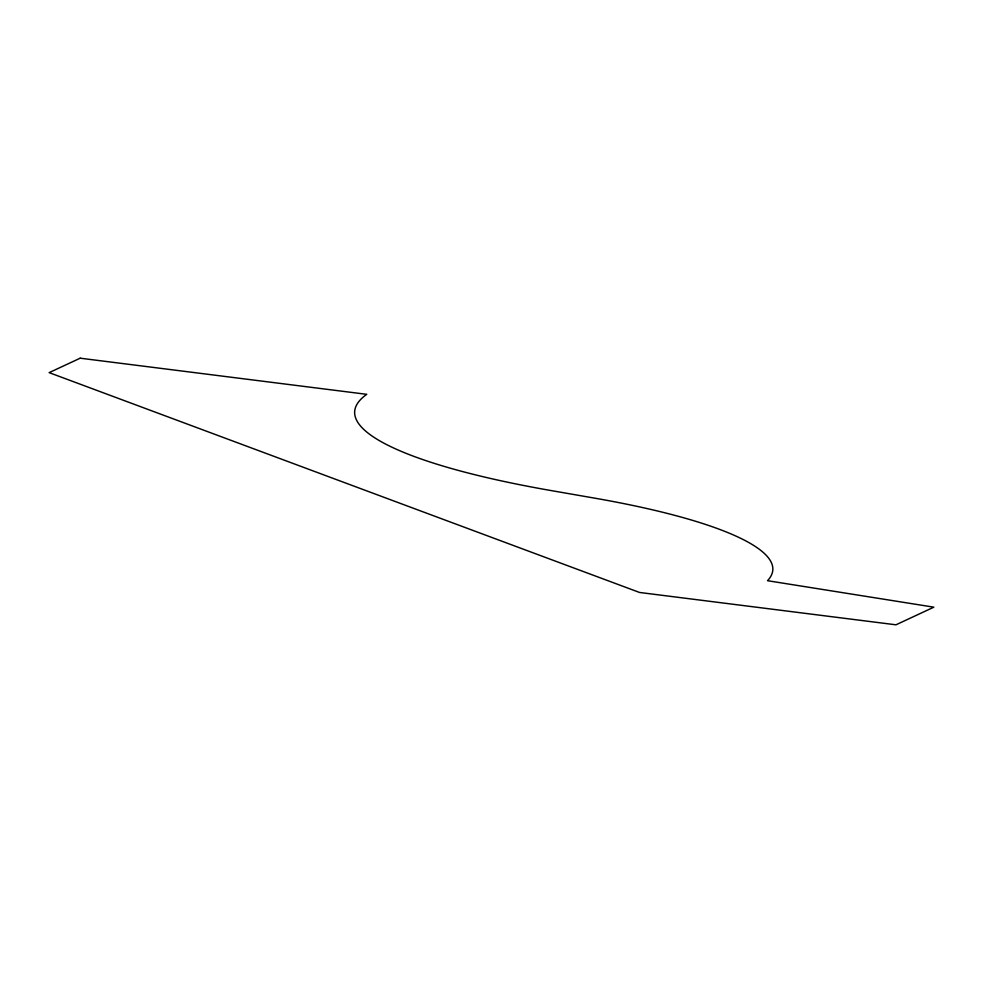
<?xml version="1.0" encoding="UTF-8"?>
<svg xmlns="http://www.w3.org/2000/svg" width="983" height="983" viewBox="0 0 983 983"><rect width="100%" height="100%" fill="white"/><g stroke="black" fill="none" stroke-linecap="round" stroke-linejoin="round"><path stroke-width="1.47" d="M80.176 358.193L49.15 372.631L639.552 592.466L895.968 624.807L933.85 607.175L767.502 580.695A376.636 71.218 3.4 0 0 593.892 498.012L551.598 490.652A414.543 78.394 3.4 0 1 366.757 394.33L80.176 358.193"/></g></svg>
